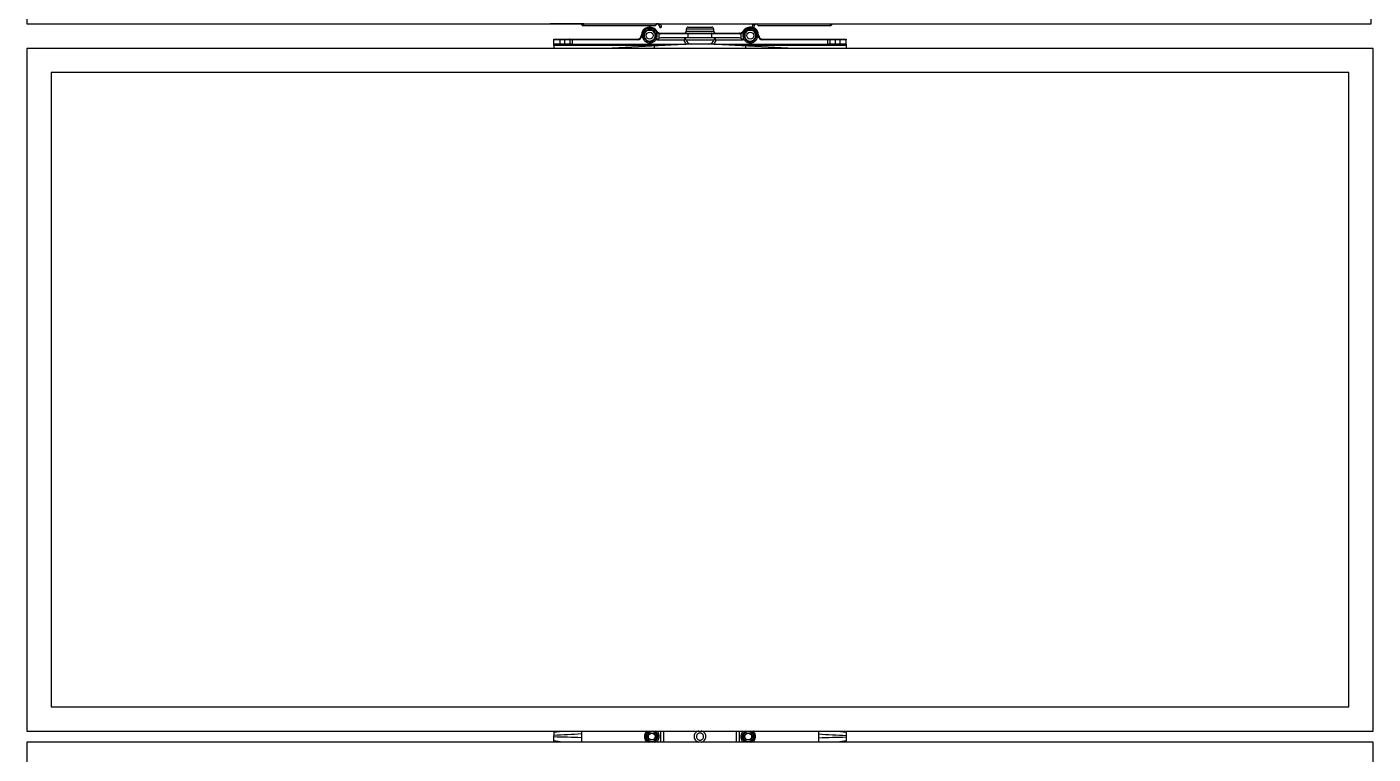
# Model space of a CAD drawing. Header units: inches. Extents: x -1851 to 6314, y -1304 to 4687.
# Drawn here: x 1266 to 1355.5, y 1833 to 1881.3 of the extents above; entities that cross this region are included whole.
import ezdxf

# ---------------------------------------------------------------- set-up
doc = ezdxf.new("R2010")
doc.units = ezdxf.units.IN
doc.header["$MEASUREMENT"] = 0
doc.layers.add('E-ARRY-TABL', color=9, linetype='Continuous')

# ---------------------------------------------------------------- blocks, each defined once
blk = doc.blocks.new('A$C7614aaa4')
at = {"layer": 'E-ARRY-TABL'}
for p, q in [((41.805, 16.167), (36.969, 16.167)), ((42.107, 16.277), (42.107, 16.304)), ((42.182, 16.304), (42.107, 16.304)), ((42.107, 16.277), (42.182, 16.277)), ((42.153, 16.046), (42.153, 16.126)), ((42.182, 16.344), (42.182, 16.304)), ((42.182, 16.046), (42.182, 16.344)), ((42.182, 16.277), (42.182, 16.304)), ((48.27, 16.344), (48.27, 16.046)), ((48.27, 16.304), (48.27, 16.344)), ((48.27, 16.304), (48.27, 16.281)), ((48.344, 16.304), (48.27, 16.304)), ((48.27, 16.281), (48.344, 16.281)), ((48.298, 16.13), (48.298, 16.046)), ((48.344, 16.304), (48.344, 16.281)), ((53.483, 16.171), (48.646, 16.171)), ((0, 16.046), (0, 0.253)), ((89.416, 16.046), (0, 16.046)), ((88.958, 15.589), (0.458, 15.589)), ((0.458, 15.589), (0.458, 0.711)), ((34.8, 16.048), (34.774, 16.046)), ((36.995, 16.048), (34.8, 16.048)), ((36.995, 16.048), (37.045, 16.048)), ((36.995, 16.048), (36.995, 16.046)), ((37.045, 16.048), (41.882, 16.048)), ((37.045, 16.048), (37.045, 16.046)), ((41.882, 16.048), (41.949, 16.048)), ((48.503, 16.052), (48.57, 16.052)), ((53.406, 16.052), (48.57, 16.052)), ((53.406, 16.052), (53.457, 16.052)), ((53.406, 16.046), (53.406, 16.052)), ((53.457, 16.052), (55.651, 16.052)), ((53.457, 16.046), (53.457, 16.052)), ((88.958, 0.711), (88.958, 15.589)), ((89.416, 0.253), (89.416, 16.046)), ((0, 0.253), (89.416, 0.253)), ((0.458, 0.711), (88.958, 0.711)), ((34.774, 0.253), (34.8, 0.252)), ((36.995, 0.252), (34.8, 0.252)), ((36.969, 0.133), (41.805, 0.133)), ((36.995, 0.253), (36.995, 0.252)), ((37.045, 0.252), (36.995, 0.252)), ((37.045, 0.253), (37.045, 0.252)), ((37.045, 0.252), (41.882, 0.252)), ((41.949, 0.252), (41.882, 0.252)), ((42.182, 0.023), (42.107, 0.023)), ((42.107, 0), (42.107, 0.023)), ((42.107, 0), (42.182, 0)), ((42.153, 0.174), (42.153, 0.253)), ((42.182, 0), (42.182, 0.023)), ((48.344, 0.027), (48.27, 0.027)), ((48.27, 0.027), (48.27, 0)), ((48.27, 0), (48.344, 0)), ((48.298, 0.253), (48.298, 0.178)), ((48.344, 0.027), (48.344, 0)), ((48.646, 0.137), (53.483, 0.137))]:
    blk.add_line(p, q, dxfattribs=at)
for points in [[(37.045, 16.048), (37.04, 16.093), (37.023, 16.132), (36.998, 16.158), (36.969, 16.167), (36.94, 16.158), (36.915, 16.132), (36.898, 16.093), (36.892, 16.048), (36.892, 16.046)], [(41.805, 16.167), (41.834, 16.158), (41.859, 16.132), (41.876, 16.093), (41.882, 16.048)], [(48.57, 16.052), (48.576, 16.098), (48.592, 16.136), (48.617, 16.162), (48.646, 16.171)], [(53.559, 16.052), (53.553, 16.098), (53.537, 16.136), (53.512, 16.162), (53.483, 16.171), (53.453, 16.162), (53.428, 16.136), (53.412, 16.098), (53.406, 16.052), (53.406, 16.052)], [(36.998, 16.048), (36.996, 16.067), (36.988, 16.083), (36.977, 16.092), (36.964, 16.093), (36.952, 16.085), (36.944, 16.071), (36.94, 16.052), (36.94, 16.048)], [(53.512, 16.052), (53.512, 16.056), (53.508, 16.075), (53.499, 16.09), (53.488, 16.097), (53.475, 16.096), (53.464, 16.087), (53.456, 16.072), (53.453, 16.052), (53.453, 16.052)], [(55.703, 16.046), (55.696, 16.048), (55.651, 16.052)], [(36.892, 0.253), (36.892, 0.252), (36.898, 0.206), (36.915, 0.168), (36.94, 0.142), (36.969, 0.133), (36.998, 0.142), (37.023, 0.168), (37.04, 0.206), (37.045, 0.252), (37.045, 0.252)], [(36.94, 0.252), (36.94, 0.248), (36.944, 0.229), (36.952, 0.214), (36.964, 0.207), (36.977, 0.208), (36.988, 0.217), (36.996, 0.232), (36.998, 0.252), (36.998, 0.252)], [(41.882, 0.252), (41.876, 0.206), (41.859, 0.168), (41.834, 0.142), (41.805, 0.133)], [(48.646, 0.137), (48.617, 0.146), (48.592, 0.172), (48.576, 0.211), (48.57, 0.253)], [(53.406, 0.253), (53.412, 0.211), (53.428, 0.172), (53.453, 0.146), (53.483, 0.137), (53.512, 0.146), (53.537, 0.172), (53.553, 0.211), (53.559, 0.253)], [(53.453, 0.253), (53.456, 0.237), (53.464, 0.221), (53.475, 0.212), (53.488, 0.211), (53.499, 0.219), (53.508, 0.233), (53.512, 0.252), (53.512, 0.253)]]:
    blk.add_lwpolyline(points, dxfattribs=at)
for centre, start_param, end_param in [((41.835, 16.277), 4.885735, 6.192239), ((41.949, 16.277), 4.712389, 5.56156), ((48.503, 16.281), 3.863218, 4.712389), ((48.617, 16.281), 3.232539, 4.539043), ((41.835, 0.023), 0.090947, 1.39745), ((41.949, 0.023), 0.721625, 1.570796), ((48.503, 0.027), 1.728463, 2.419967), ((48.617, 0.027), 1.728463, 3.050646)]:
    blk.add_ellipse(centre, major_axis=(0.273, 0), ratio=0.8391, start_param=start_param, end_param=end_param, dxfattribs=at)
for points, knots in [([(42.106, 16.256), (42.107, 16.26), (42.107, 16.267), (42.107, 16.274), (42.107, 16.277)], [0, 0, 0, 0, 0.55863, 1, 1, 1, 1]), ([(42.107, 16.304), (42.107, 16.308), (42.107, 16.321), (42.108, 16.334), (42.108, 16.344)], [0, 0, 0, 0, 0.289948, 1, 1, 1, 1]), ([(42.182, 16.277), (42.182, 16.251), (42.182, 16.209), (42.175, 16.16), (42.164, 16.136), (42.155, 16.127), (42.153, 16.126)], [0, 0, 0, 0, 0.450932, 0.741636, 0.946776, 1, 1, 1, 1]), ([(48.298, 16.13), (48.292, 16.137), (48.278, 16.156), (48.271, 16.202), (48.27, 16.247), (48.27, 16.276), (48.27, 16.281)], [0, 0, 0, 0, 0.201331, 0.486191, 0.909516, 1, 1, 1, 1]), ([(48.343, 16.344), (48.343, 16.34), (48.344, 16.327), (48.344, 16.313), (48.344, 16.304)], [0, 0, 0, 0, 0.289982, 1, 1, 1, 1]), ([(48.344, 16.281), (48.344, 16.277), (48.344, 16.27), (48.345, 16.263), (48.345, 16.26)], [0, 0, 0, 0, 0.558217, 1, 1, 1, 1]), ([(42.107, 0.023), (42.107, 0.027), (42.107, 0.034), (42.107, 0.041), (42.106, 0.044)], [0, 0, 0, 0, 0.558217, 1, 1, 1, 1]), ([(42.153, 0.174), (42.159, 0.166), (42.174, 0.148), (42.181, 0.102), (42.181, 0.057), (42.182, 0.028), (42.182, 0.023)], [0, 0, 0, 0, 0.201331, 0.486191, 0.909516, 1, 1, 1, 1]), ([(48.27, 0.027), (48.27, 0.053), (48.27, 0.095), (48.276, 0.144), (48.288, 0.168), (48.296, 0.177), (48.298, 0.178)], [0, 0, 0, 0, 0.450932, 0.741636, 0.946776, 1, 1, 1, 1]), ([(48.345, 0.048), (48.345, 0.044), (48.344, 0.037), (48.344, 0.03), (48.344, 0.027)], [0, 0, 0, 0, 0.55863, 1, 1, 1, 1])]:
    blk.add_open_spline(points, degree=3, knots=knots, dxfattribs=at)

msp = doc.modelspace()

# ---------------------------------------------------------------- linework, layer by layer
at = {"layer": 'E-ARRY-TABL'}
for p, q in [((1309.94616, 1881.32997), (1311.50258, 1881.32997)), ((1300.99675, 1880.4831), (1300.99675, 1880.52887)), ((1300.99675, 1880.52887), (1301.45458, 1880.52887)), ((1301.42598, 1880.4831), (1300.99675, 1880.4831)), ((1300.99675, 1880.20843), (1300.99675, 1880.4831)), ((1301.42598, 1880.20843), (1301.42598, 1880.4831)), ((1301.71195, 1880.4831), (1301.42598, 1880.4831)), ((1301.45458, 1880.52887), (1301.68335, 1880.52887)), ((1301.68335, 1880.52887), (1302.04989, 1880.52887)), ((1301.71195, 1880.4831), (1301.71195, 1880.20843)), ((1302.07848, 1880.4831), (1301.71195, 1880.4831)), ((1302.04989, 1880.52887), (1302.22147, 1880.52887)), ((1302.07848, 1880.20843), (1302.07848, 1880.4831)), ((1302.22147, 1880.4831), (1302.07848, 1880.4831)), ((1302.22147, 1880.4831), (1302.22147, 1880.52887)), ((1302.22147, 1880.52887), (1306.54792, 1880.52887)), ((1302.22147, 1880.4831), (1302.22147, 1880.20843)), ((1306.54792, 1880.4831), (1302.22147, 1880.4831)), ((1306.54792, 1880.4831), (1306.54792, 1880.52887)), ((1306.86809, 1880.79037), (1306.82235, 1880.79225)), ((1307.04151, 1880.58163), (1307.04239, 1880.62368)), ((1307.06455, 1880.56768), (1307.04151, 1880.58163)), ((1307.04907, 1880.94392), (1307.04963, 1880.97085)), ((1307.04963, 1880.97085), (1307.08649, 1880.99111)), ((1307.37452, 1880.37998), (1307.33854, 1880.40177)), ((1307.34754, 1881.13465), (1307.39077, 1881.15842)), ((1307.41775, 1880.40375), (1307.37452, 1880.37998)), ((1307.39077, 1881.15842), (1307.42675, 1881.13663)), ((1307.71566, 1880.56756), (1307.6802, 1880.54806)), ((1307.70074, 1880.97073), (1307.72378, 1880.95678)), ((1307.71622, 1880.59449), (1307.71566, 1880.56756)), ((1307.72378, 1880.95678), (1307.7229, 1880.91472)), ((1307.82236, 1881.03728), (1307.86145, 1881.06111)), ((1307.84743, 1881.00181), (1307.88294, 1881.03071)), ((1307.84743, 1880.92376), (1307.84743, 1881.00181)), ((1307.84743, 1880.47165), (1307.84743, 1880.61464)), ((1309.68376, 1880.47165), (1307.84743, 1880.47165)), ((1307.97937, 1880.8966), (1307.97937, 1880.57036)), ((1309.93277, 1880.88364), (1308.06958, 1880.88364)), ((1308.09596, 1880.92942), (1309.95916, 1880.92942)), ((1309.93277, 1880.60898), (1308.11473, 1880.60898)), ((1309.68376, 1880.60843), (1309.68376, 1880.47165)), ((1309.80792, 1880.48748), (1309.68376, 1880.47165)), ((1309.80775, 1880.48882), (1311.64098, 1880.48882)), ((1309.80883, 1881.19264), (1309.80883, 1881.06675)), ((1311.63991, 1881.19264), (1309.80883, 1881.19264)), ((1309.80883, 1881.06675), (1311.63991, 1881.06675)), ((1311.51596, 1880.88364), (1309.93277, 1880.88364)), ((1309.93277, 1880.60898), (1309.93277, 1880.88364)), ((1311.51596, 1880.60898), (1309.93277, 1880.60898)), ((1309.95916, 1880.92942), (1311.48958, 1880.92942)), ((1311.48958, 1880.92942), (1313.35277, 1880.92942)), ((1311.51596, 1880.60898), (1311.51596, 1880.88364)), ((1313.37916, 1880.88364), (1311.51596, 1880.88364)), ((1313.33401, 1880.60898), (1311.51596, 1880.60898)), ((1311.63991, 1881.06675), (1311.63991, 1881.19264)), ((1311.76498, 1880.47165), (1311.64081, 1880.48748)), ((1311.76498, 1880.47165), (1311.76498, 1880.60843)), ((1313.6013, 1880.47165), (1311.76498, 1880.47165)), ((1313.46937, 1880.57036), (1313.46937, 1880.8966)), ((1313.6013, 1881.00181), (1313.5658, 1881.03071)), ((1313.62637, 1881.03728), (1313.58729, 1881.06111)), ((1313.6013, 1881.00181), (1313.6013, 1880.92376)), ((1313.6013, 1880.61464), (1313.6013, 1880.47165)), ((1314.58064, 1880.79037), (1314.62638, 1880.79225)), ((1314.90081, 1880.4831), (1314.90081, 1880.52887)), ((1314.90081, 1880.52887), (1319.22727, 1880.52887)), ((1319.22727, 1880.4831), (1314.90081, 1880.4831)), ((1319.22727, 1880.4831), (1319.22727, 1880.52887)), ((1319.22727, 1880.52887), (1319.39885, 1880.52887)), ((1319.22727, 1880.20843), (1319.22727, 1880.4831)), ((1319.37025, 1880.4831), (1319.22727, 1880.4831)), ((1319.37025, 1880.4831), (1319.37025, 1880.20843)), ((1319.73678, 1880.4831), (1319.37025, 1880.4831)), ((1319.39885, 1880.52887), (1319.76538, 1880.52887)), ((1319.73678, 1880.20843), (1319.73678, 1880.4831)), ((1320.02275, 1880.4831), (1319.73678, 1880.4831)), ((1319.76538, 1880.52887), (1319.99415, 1880.52887)), ((1319.99415, 1880.52887), (1320.45198, 1880.52887)), ((1320.02275, 1880.4831), (1320.02275, 1880.20843)), ((1320.45198, 1880.4831), (1320.02275, 1880.4831)), ((1320.45198, 1880.52887), (1320.45198, 1880.4831)), ((1320.45198, 1880.20843), (1320.45198, 1880.4831)), ((1355.49428, 1879.91088), (1265.95445, 1879.91088)), ((1265.95445, 1879.91088), (1265.95445, 1834.50009)), ((1301.42598, 1880.20843), (1300.99675, 1880.20843)), ((1300.99675, 1880.11688), (1300.99675, 1880.20843)), ((1308.37872, 1880.11688), (1300.99675, 1880.11688)), ((1300.99675, 1880.11688), (1300.99675, 1879.91088)), ((1301.71195, 1880.20843), (1301.42598, 1880.20843)), ((1302.07848, 1880.20843), (1301.71195, 1880.20843)), ((1302.22147, 1880.20843), (1302.07848, 1880.20843)), ((1302.22147, 1880.20843), (1309.81273, 1880.20843)), ((1308.37872, 1880.11688), (1304.44807, 1879.91088)), ((1307.6802, 1880.08027), (1307.6802, 1879.91088)), ((1310.11969, 1880.20812), (1308.37872, 1880.11688)), ((1311.32306, 1880.20843), (1310.12568, 1880.20843)), ((1313.07001, 1880.11688), (1311.32904, 1880.20812)), ((1311.636, 1880.20843), (1319.22727, 1880.20843)), ((1320.45198, 1880.11688), (1313.07001, 1880.11688)), ((1317.00066, 1879.91088), (1313.07001, 1880.11688)), ((1313.76854, 1879.91088), (1313.76854, 1880.08027)), ((1319.37025, 1880.20843), (1319.22727, 1880.20843)), ((1319.73678, 1880.20843), (1319.37025, 1880.20843)), ((1320.02275, 1880.20843), (1319.73678, 1880.20843)), ((1320.45198, 1880.20843), (1320.02275, 1880.20843)), ((1320.45198, 1880.20843), (1320.45198, 1880.11688)), ((1320.45198, 1880.11688), (1320.45198, 1879.91088)), ((1355.49428, 1834.50009), (1355.49428, 1879.91088)), ((1267.55665, 1878.30869), (1267.55665, 1836.10229)), ((1353.89208, 1878.30869), (1267.55665, 1878.30869)), ((1353.89208, 1836.10229), (1353.89208, 1878.30869)), ((1267.55665, 1836.10229), (1353.89208, 1836.10229)), ((1265.95445, 1834.50009), (1355.49428, 1834.50009)), ((1300.99675, 1834.42046), (1301.5828, 1834.50009)), ((1301.58353, 1833.76766), (1300.99675, 1833.84729)), ((1307.18594, 1834.49212), (1307.1947, 1834.50009)), ((1307.56063, 1834.50009), (1307.6892, 1834.42548)), ((1307.69851, 1834.50009), (1307.72447, 1834.48625)), ((1307.85401, 1833.77563), (1307.84525, 1833.76766)), ((1313.5971, 1834.49432), (1313.60348, 1834.50009)), ((1313.75023, 1833.76766), (1313.72194, 1833.78286)), ((1313.88827, 1833.76641), (1313.75761, 1833.8434)), ((1320.45198, 1833.84729), (1319.8652, 1833.76766)), ((1319.86594, 1834.50009), (1320.45198, 1834.42046)), ((1265.95445, 1833.76766), (1265.95445, 1788.35687)), ((1355.49428, 1833.76766), (1265.95445, 1833.76766)), ((1314.26042, 1833.77343), (1314.25403, 1833.76766)), ((1355.49428, 1788.35687), (1355.49428, 1833.76766))]:
    msp.add_line(p, q, dxfattribs=at)
for points in [[(1301.42598, 1880.4831), (1301.42653, 1880.49203), (1301.42816, 1880.50061), (1301.4308, 1880.50853), (1301.43436, 1880.51546), (1301.43869, 1880.52116), (1301.44364, 1880.52539), (1301.449, 1880.52799), (1301.45458, 1880.52887)], [(1301.71195, 1880.4831), (1301.7114, 1880.49203), (1301.70977, 1880.50061), (1301.70713, 1880.50853), (1301.70357, 1880.51546), (1301.69924, 1880.52116), (1301.6943, 1880.52539), (1301.68893, 1880.52799), (1301.68335, 1880.52887)], [(1302.07848, 1880.4831), (1302.07793, 1880.49203), (1302.07631, 1880.50061), (1302.07366, 1880.50853), (1302.07011, 1880.51546), (1302.06577, 1880.52116), (1302.06083, 1880.52539), (1302.05547, 1880.52799), (1302.04989, 1880.52887)], [(1307.97937, 1880.8966), (1307.98186, 1880.90618), (1307.98547, 1880.9153), (1307.99003, 1880.92355), (1307.99532, 1880.93054), (1308.00111, 1880.93594), (1308.00711, 1880.9395), (1308.01304, 1880.94106), (1308.01864, 1880.94053)], [(1308.06958, 1880.88364), (1308.07008, 1880.89257), (1308.07158, 1880.90116), (1308.07402, 1880.90908), (1308.0773, 1880.91601), (1308.0813, 1880.92171), (1308.08587, 1880.92594), (1308.09082, 1880.92854), (1308.09596, 1880.92942)], [(1309.93277, 1880.88364), (1309.93328, 1880.89257), (1309.93478, 1880.90116), (1309.93722, 1880.90908), (1309.9405, 1880.91601), (1309.9445, 1880.92171), (1309.94906, 1880.92594), (1309.95401, 1880.92854), (1309.95916, 1880.92942)], [(1311.51596, 1880.88364), (1311.51546, 1880.89257), (1311.51395, 1880.90116), (1311.51152, 1880.90908), (1311.50823, 1880.91601), (1311.50424, 1880.92171), (1311.49967, 1880.92594), (1311.49472, 1880.92854), (1311.48958, 1880.92942)], [(1313.37916, 1880.88364), (1313.37865, 1880.89257), (1313.37715, 1880.90116), (1313.37471, 1880.90908), (1313.37143, 1880.91601), (1313.36743, 1880.92171), (1313.36287, 1880.92594), (1313.35792, 1880.92854), (1313.35277, 1880.92942)], [(1313.46937, 1880.8966), (1313.46687, 1880.90618), (1313.46326, 1880.9153), (1313.4587, 1880.92355), (1313.45341, 1880.93054), (1313.44763, 1880.93594), (1313.44163, 1880.9395), (1313.43569, 1880.94106), (1313.43009, 1880.94053)], [(1319.37025, 1880.4831), (1319.3708, 1880.49203), (1319.37243, 1880.50061), (1319.37507, 1880.50853), (1319.37863, 1880.51546), (1319.38296, 1880.52116), (1319.3879, 1880.52539), (1319.39327, 1880.52799), (1319.39885, 1880.52887)], [(1319.73678, 1880.4831), (1319.73733, 1880.49203), (1319.73896, 1880.50061), (1319.7416, 1880.50853), (1319.74516, 1880.51546), (1319.74949, 1880.52116), (1319.75444, 1880.52539), (1319.7598, 1880.52799), (1319.76538, 1880.52887)], [(1320.02275, 1880.4831), (1320.0222, 1880.49203), (1320.02057, 1880.50061), (1320.01793, 1880.50853), (1320.01438, 1880.51546), (1320.01004, 1880.52116), (1320.0051, 1880.52539), (1319.99973, 1880.52799), (1319.99415, 1880.52887)]]:
    msp.add_lwpolyline(points, dxfattribs=at)
for centre, radius in [((1307.38265, 1880.7692), 0.22889), ((1314.06609, 1880.7692), 0.22889), ((1307.51998, 1834.13388), 0.24051), ((1307.51998, 1834.13388), 0.22889), ((1313.92876, 1834.13388), 0.24051), ((1313.92876, 1834.13388), 0.22889)]:
    msp.add_circle(centre, radius, dxfattribs=at)
for centre, radius, start, end in [((1307.38265, 1880.7692), 0.56077, 31.3690138, 177.6447156), ((1307.38265, 1880.7692), 0.51499, 31.3690138, 177.6447156), ((1307.38265, 1880.7692), 0.48981, 98.1795675, 109.4295675), ((1307.38265, 1880.7692), 0.48981, 86.9295675, 98.1795675), ((1307.38265, 1880.7692), 0.48981, 75.6795675, 86.9295675), ((1307.38265, 1880.7692), 0.48981, 64.4295675, 75.6795675), ((1309.94616, 1881.19264), 0.13733, 90, 180), ((1311.50258, 1881.19264), 0.13733, 0, 90), ((1314.06609, 1880.7692), 0.56077, 2.3552844, 148.6309862), ((1314.06609, 1880.7692), 0.51499, 2.3552844, 148.6309862), ((1314.06609, 1880.7692), 0.48981, 106.875, 118.125), ((1314.06609, 1880.7692), 0.48981, 95.625, 106.875), ((1314.06609, 1880.7692), 0.48981, 84.375, 95.625), ((1314.06609, 1880.7692), 0.48981, 73.125, 84.375), ((1314.06609, 1880.7692), 0.48981, 61.875, 73.125), ((1306.54792, 1880.80353), 0.27466, 270, 357.6447156), ((1306.54792, 1880.80353), 0.32044, 270, 357.6447156), ((1307.38265, 1880.7692), 0.48981, 176.9295675, 188.1795675), ((1307.38265, 1880.7692), 0.48981, 165.6795675, 176.9295675), ((1307.38265, 1880.7692), 0.48981, 188.1795675, 199.4295675), ((1307.38265, 1880.7692), 0.48981, 154.4295675, 165.6795675), ((1307.38265, 1880.7692), 0.48981, 199.4295675, 210.6795675), ((1307.38265, 1880.7692), 0.48981, 143.1795675, 154.4295675), ((1307.38265, 1880.7692), 0.48981, 210.6795675, 221.9295675), ((1307.38265, 1880.7692), 0.40742, 126.8738017, 175.3985356), ((1307.38265, 1880.7692), 0.40742, 186.8590646, 237.2284647), ((1307.38265, 1880.7692), 0.48981, 131.9295675, 143.1795675), ((1307.38265, 1880.7692), 0.36622, 151.4314304, 211.4314304), ((1307.38265, 1880.7692), 0.48981, 221.9295675, 233.1795675), ((1307.38265, 1880.7692), 0.48981, 120.6795675, 131.9295675), ((1307.38265, 1880.7692), 0.36622, 91.4314304, 151.4314304), ((1307.38265, 1880.7692), 0.36622, 211.4314304, 271.4314304), ((1307.38265, 1880.7692), 0.48981, 233.1795675, 244.4295675), ((1307.38265, 1880.7692), 0.48981, 109.4295675, 120.6795675), ((1307.38265, 1880.7692), 0.40742, 67.037025, 115.183735), ((1307.38265, 1880.7692), 0.40742, 247.9109617, 294.9737153), ((1307.38265, 1880.7692), 0.36622, 31.4314304, 91.4314304), ((1307.38265, 1880.7692), 0.36622, 271.4314304, 331.4314304), ((1307.38265, 1880.7692), 0.48981, 289.4295675, 300.6795675), ((1307.38265, 1880.7692), 0.48981, 53.1795675, 64.4295675), ((1307.38265, 1880.7692), 0.40742, 7.2707127, 56.5342183), ((1307.38265, 1880.7692), 0.40742, 305.7599509, 355.7674923), ((1307.38265, 1880.7692), 0.48981, 300.6795675, 311.9295675), ((1307.38265, 1880.7692), 0.48981, 41.9295675, 53.1795675), ((1307.38265, 1880.7692), 0.36622, 331.4314304, 31.4314304), ((1307.38265, 1880.7692), 0.48981, 311.9295675, 323.1795675), ((1307.38265, 1880.7692), 0.48981, 30.6795675, 41.9295675), ((1307.38265, 1880.7692), 0.48981, 323.1795675, 334.4295675), ((1307.38265, 1880.7692), 0.48981, 19.4295675, 30.6795675), ((1308.09596, 1881.20408), 0.32044, 211.3690138, 219.1415928), ((1307.38265, 1880.7692), 0.48981, 334.4295675, 345.6795675), ((1307.38265, 1880.7692), 0.48981, 8.1795675, 19.4295675), ((1307.38265, 1880.7692), 0.48981, 345.6795675, 356.9295675), ((1308.09596, 1881.20408), 0.27466, 211.3690138, 219.1415928), ((1307.38265, 1880.7692), 0.48981, 356.9295675, 8.1795675), ((1308.06958, 1881.20408), 0.32044, 253.6491279, 270), ((1308.09596, 1881.20408), 0.27466, 253.6491279, 270), ((1309.6715, 1881.06675), 0.13733, 270, 0), ((1309.6715, 1880.47165), 0.13733, 7.1807558, 90), ((1310.12568, 1880.52887), 0.32044, 187.1807558, 270), ((1311.32306, 1880.52887), 0.32044, 270, 352.8192442), ((1311.77724, 1881.06675), 0.13733, 180, 270), ((1311.77724, 1880.47165), 0.13733, 90, 172.8192442), ((1313.35277, 1881.20408), 0.27466, 270, 286.3508721), ((1313.37916, 1881.20408), 0.32044, 270, 286.3508721), ((1313.35277, 1881.20408), 0.27466, 320.8584072, 328.6309862), ((1314.06609, 1880.7692), 0.48981, 174.375, 185.625), ((1314.06609, 1880.7692), 0.48981, 163.125, 174.375), ((1314.06609, 1880.7692), 0.48981, 185.625, 196.875), ((1314.06609, 1880.7692), 0.48981, 151.875, 163.125), ((1314.06609, 1880.7692), 0.48981, 196.875, 208.125), ((1313.35277, 1881.20408), 0.32044, 320.8584072, 328.6309862), ((1314.06609, 1880.7692), 0.48981, 140.625, 151.875), ((1314.06609, 1880.7692), 0.48981, 208.125, 219.375), ((1314.06609, 1880.7692), 0.40742, 126.7516669, 177.1400168), ((1314.06609, 1880.7692), 0.40742, 187.7350284, 234.7859231), ((1314.06609, 1880.7692), 0.48981, 129.375, 140.625), ((1314.06609, 1880.7692), 0.48981, 219.375, 230.625), ((1314.06609, 1880.7692), 0.36622, 151.2557501, 211.2557501), ((1314.06609, 1880.7692), 0.36622, 91.2557501, 151.2557501), ((1314.06609, 1880.7692), 0.36622, 211.2557501, 271.2557501), ((1314.06609, 1880.7692), 0.48981, 118.125, 129.375), ((1314.06609, 1880.7692), 0.48981, 230.625, 241.875), ((1314.06609, 1880.7692), 0.48981, 241.875, 253.125), ((1314.06609, 1880.7692), 0.40742, 90, 115.2743897), ((1314.06609, 1880.7692), 0.40742, 245.3568824, 295.655907), ((1314.06609, 1880.7692), 0.36622, 31.2557501, 91.2557501), ((1314.06609, 1880.7692), 0.40742, 65.7900849, 90), ((1314.06609, 1880.7692), 0.36622, 271.2557501, 331.2557501), ((1314.06609, 1880.7692), 0.48981, 286.875, 298.125), ((1314.06609, 1880.7692), 0.48981, 50.625, 61.875), ((1314.06609, 1880.7692), 0.48981, 298.125, 309.375), ((1314.06609, 1880.7692), 0.40742, 7.6164292, 54.814168), ((1314.06609, 1880.7692), 0.40742, 307.1519395, 356.1897251), ((1314.06609, 1880.7692), 0.48981, 39.375, 50.625), ((1314.06609, 1880.7692), 0.48981, 309.375, 320.625), ((1314.06609, 1880.7692), 0.36622, 331.2557501, 31.2557501), ((1314.06609, 1880.7692), 0.48981, 28.125, 39.375), ((1314.06609, 1880.7692), 0.48981, 320.625, 331.875), ((1314.06609, 1880.7692), 0.48981, 16.875, 28.125), ((1314.06609, 1880.7692), 0.48981, 331.875, 343.125), ((1314.06609, 1880.7692), 0.48981, 5.625, 16.875), ((1314.06609, 1880.7692), 0.48981, 343.125, 354.375), ((1314.06609, 1880.7692), 0.48981, 354.375, 5.625), ((1314.90081, 1880.80353), 0.32044, 182.3552844, 270), ((1314.90081, 1880.80353), 0.27466, 182.3552844, 270), ((1307.38265, 1880.7692), 0.48981, 244.4295675, 255.6795675), ((1307.38265, 1880.7692), 0.48981, 255.6795675, 266.9295675), ((1307.38265, 1880.7692), 0.48981, 266.9295675, 278.1795675), ((1307.38265, 1880.7692), 0.48981, 278.1795675, 289.4295675), ((1314.06609, 1880.7692), 0.48981, 253.125, 264.375), ((1314.06609, 1880.7692), 0.48981, 264.375, 275.625), ((1314.06609, 1880.7692), 0.48981, 275.625, 286.875), ((1307.51998, 1834.13388), 0.48981, 177.9975613, 189.2475613), ((1307.51998, 1834.13388), 0.48981, 166.7475613, 177.9975613), ((1307.51998, 1834.13388), 0.48981, 189.2475613, 200.4975613), ((1307.51998, 1834.13388), 0.48981, 155.4975613, 166.7475613), ((1307.51998, 1834.13388), 0.48981, 200.4975613, 211.7475613), ((1307.51998, 1834.13388), 0.48981, 144.2475613, 155.4975613), ((1307.51998, 1834.13388), 0.48981, 211.7475613, 222.9975613), ((1307.51998, 1834.13388), 0.40742, 115.9892336, 244.0107664), ((1307.51998, 1834.13388), 0.48981, 132.9975613, 144.2475613), ((1307.51998, 1834.13388), 0.48981, 222.9975613, 228.3883908), ((1307.51998, 1834.13388), 0.33715, 119.8725613, 179.8725613), ((1307.51998, 1834.13388), 0.33715, 179.8725613, 239.8725613), ((1307.51998, 1834.13388), 0.33715, 239.8725613, 299.8725613), ((1307.51998, 1834.13388), 0.33715, 59.8725613, 119.8725613), ((1307.51998, 1834.13388), 0.33715, 299.8725613, 359.8725613), ((1307.51998, 1834.13388), 0.33715, 359.8725613, 59.8725613), ((1307.51998, 1834.13388), 0.40742, 295.9892336, 59.8725613), ((1307.51998, 1834.13388), 0.48981, 42.9975613, 48.3883908), ((1307.51998, 1834.13388), 0.48981, 312.9975613, 324.2475613), ((1307.51998, 1834.13388), 0.48981, 31.7475613, 42.9975613), ((1307.51998, 1834.13388), 0.48981, 324.2475613, 335.4975613), ((1307.51998, 1834.13388), 0.48981, 20.4975613, 31.7475613), ((1307.51998, 1834.13388), 0.48981, 335.4975613, 346.7475613), ((1307.51998, 1834.13388), 0.48981, 9.2475613, 20.4975613), ((1307.51998, 1834.13388), 0.48981, 346.7475613, 357.9975613), ((1307.51998, 1834.13388), 0.48981, 357.9975613, 9.2475613), ((1313.92876, 1834.13388), 0.48981, 177.6184959, 188.8684959), ((1313.92876, 1834.13388), 0.48981, 166.3684959, 177.6184959), ((1313.92876, 1834.13388), 0.48981, 188.8684959, 200.1184959), ((1313.92876, 1834.13388), 0.48981, 155.1184959, 166.3684959), ((1313.92876, 1834.13388), 0.48981, 200.1184959, 211.3684959), ((1313.92876, 1834.13388), 0.48981, 143.8684959, 155.1184959), ((1313.92876, 1834.13388), 0.48981, 211.3684959, 222.6184959), ((1313.92876, 1834.13388), 0.40742, 115.9892336, 239.4934959), ((1313.92876, 1834.13388), 0.48981, 132.6184959, 143.8684959), ((1313.92876, 1834.13388), 0.48981, 222.6184959, 228.3883908), ((1313.92876, 1834.13388), 0.33715, 179.4934959, 239.4934959), ((1313.92876, 1834.13388), 0.33715, 119.4934959, 179.4934959), ((1313.92876, 1834.13388), 0.33715, 239.4934959, 299.4934959), ((1313.92876, 1834.13388), 0.33715, 59.4934959, 119.4934959), ((1313.92876, 1834.13388), 0.33715, 299.4934959, 359.4934959), ((1313.92876, 1834.13388), 0.33715, 359.4934959, 59.4934959), ((1313.92876, 1834.13388), 0.40742, 295.9892336, 64.0107664), ((1313.92876, 1834.13388), 0.48981, 42.6184959, 48.3883908), ((1313.92876, 1834.13388), 0.48981, 312.6184959, 323.8684959), ((1313.92876, 1834.13388), 0.48981, 31.3684959, 42.6184959), ((1313.92876, 1834.13388), 0.48981, 323.8684959, 335.1184959), ((1313.92876, 1834.13388), 0.48981, 20.1184959, 31.3684959), ((1313.92876, 1834.13388), 0.48981, 335.1184959, 346.3684959), ((1313.92876, 1834.13388), 0.48981, 8.8684959, 20.1184959), ((1313.92876, 1834.13388), 0.48981, 346.3684959, 357.6184959), ((1313.92876, 1834.13388), 0.48981, 357.6184959, 8.8684959)]:
    msp.add_arc(centre, radius, start, end, dxfattribs=at)
for centre, start_param, end_param in [((1308.11473, 1880.47165), 1.57079633, 2.33958128), ((1313.33401, 1880.47165), 0.80201137, 1.57079633)]:
    msp.add_ellipse(centre, major_axis=(0.19469, 0), ratio=0.70538976, start_param=start_param, end_param=end_param, dxfattribs=at)
for points, knots in [([(1306.95991, 1880.75864), (1306.97633, 1880.7888), (1307.00947, 1880.84966), (1307.04373, 1880.91258), (1307.06102, 1880.94433)], [0, 0, 0, 0, 0.49545796, 1, 1, 1, 1]), ([(1307.07017, 1880.57823), (1307.06755, 1880.5825), (1307.04776, 1880.61489), (1307.01044, 1880.67595), (1306.97686, 1880.73091), (1306.95991, 1880.75864)], [0, 0, 0, 0, 0.07008577, 0.53078223, 1, 1, 1, 1]), ([(1307.06102, 1880.94433), (1307.06341, 1880.94873), (1307.08156, 1880.98206), (1307.11578, 1881.04491), (1307.14659, 1881.10148), (1307.16213, 1881.13002)], [0, 0, 0, 0, 0.07008577, 0.53078223, 1, 1, 1, 1]), ([(1307.18042, 1880.39782), (1307.16252, 1880.42712), (1307.12638, 1880.48625), (1307.08902, 1880.54738), (1307.07017, 1880.57823)], [0, 0, 0, 0, 0.49545796, 1, 1, 1, 1]), ([(1307.16213, 1881.13002), (1307.17987, 1881.13047), (1307.24877, 1881.13219), (1307.32035, 1881.13398), (1307.3735, 1881.1353)], [0, 0, 0, 0, 0.25755135, 1, 1, 1, 1]), ([(1307.18042, 1880.39782), (1307.19817, 1880.39826), (1307.26707, 1880.39998), (1307.33865, 1880.40177), (1307.39179, 1880.4031)], [0, 0, 0, 0, 0.25755135, 1, 1, 1, 1]), ([(1307.3735, 1881.1353), (1307.39272, 1881.13578), (1307.46426, 1881.13757), (1307.53392, 1881.13931), (1307.58487, 1881.14059)], [0, 0, 0, 0, 0.26863361, 1, 1, 1, 1]), ([(1307.39179, 1880.4031), (1307.41101, 1880.40358), (1307.48256, 1880.40537), (1307.55222, 1880.40711), (1307.60316, 1880.40838)], [0, 0, 0, 0, 0.26863361, 1, 1, 1, 1]), ([(1307.58487, 1881.14059), (1307.60277, 1881.11129), (1307.63891, 1881.05215), (1307.67627, 1880.99102), (1307.69512, 1880.96018)], [0, 0, 0, 0, 0.49545796, 1, 1, 1, 1]), ([(1307.70427, 1880.59407), (1307.70188, 1880.58967), (1307.68373, 1880.55634), (1307.64951, 1880.49349), (1307.6187, 1880.43693), (1307.60316, 1880.40838)], [0, 0, 0, 0, 0.07008577, 0.53078223, 1, 1, 1, 1]), ([(1307.69512, 1880.96018), (1307.69774, 1880.9559), (1307.71753, 1880.92352), (1307.75485, 1880.86246), (1307.78843, 1880.8075), (1307.80538, 1880.77977)], [0, 0, 0, 0, 0.07008577, 0.53078223, 1, 1, 1, 1]), ([(1307.80538, 1880.77977), (1307.78896, 1880.74961), (1307.75582, 1880.68874), (1307.72156, 1880.62582), (1307.70427, 1880.59407)], [0, 0, 0, 0, 0.49545796, 1, 1, 1, 1]), ([(1307.97937, 1880.8966), (1307.96554, 1880.90233), (1307.92955, 1880.91723), (1307.88167, 1880.95568), (1307.85641, 1880.98972), (1307.84743, 1881.00181)], [0, 0, 0, 0, 0.28704138, 0.74678474, 1, 1, 1, 1]), ([(1307.84743, 1880.47165), (1307.8476, 1880.47178), (1307.86713, 1880.48691), (1307.91273, 1880.52251), (1307.95518, 1880.55299), (1307.97937, 1880.57036)], [0, 0, 0, 0, 0.00377679, 0.43232372, 1, 1, 1, 1]), ([(1307.88294, 1881.03071), (1307.89226, 1881.02025), (1307.91595, 1880.99366), (1307.94966, 1880.97056), (1307.98644, 1880.95139), (1308.00459, 1880.94527), (1308.01864, 1880.94053)], [0, 0, 0, 0, 0.23846855, 0.60642084, 0.69554891, 1, 1, 1, 1]), ([(1309.81273, 1880.20843), (1309.78113, 1880.24585), (1309.71619, 1880.32272), (1309.69476, 1880.42114), (1309.68376, 1880.47165)], [0, 0, 0, 0, 0.48680284, 1, 1, 1, 1]), ([(1311.76498, 1880.47165), (1311.75398, 1880.42114), (1311.73254, 1880.32272), (1311.66761, 1880.24585), (1311.636, 1880.20843)], [0, 0, 0, 0, 0.51319716, 1, 1, 1, 1]), ([(1313.43009, 1880.94053), (1313.44849, 1880.94709), (1313.48478, 1880.96002), (1313.53354, 1880.99437), (1313.5571, 1881.02091), (1313.5658, 1881.03071)], [0, 0, 0, 0, 0.39345855, 0.77601165, 1, 1, 1, 1]), ([(1313.6013, 1881.00181), (1313.5929, 1880.99044), (1313.57076, 1880.96047), (1313.52464, 1880.92054), (1313.48754, 1880.90448), (1313.46937, 1880.8966)], [0, 0, 0, 0, 0.23768431, 0.62655478, 1, 1, 1, 1]), ([(1313.46937, 1880.57036), (1313.49356, 1880.55299), (1313.53601, 1880.52251), (1313.5816, 1880.48691), (1313.60113, 1880.47178), (1313.6013, 1880.47165)], [0, 0, 0, 0, 0.56767628, 0.99622321, 1, 1, 1, 1]), ([(1313.64332, 1880.75993), (1313.65983, 1880.79004), (1313.69316, 1880.85081), (1313.72762, 1880.91362), (1313.745, 1880.94532)], [0, 0, 0, 0, 0.49545796, 1, 1, 1, 1]), ([(1313.75302, 1880.57919), (1313.75042, 1880.58347), (1313.73073, 1880.61592), (1313.6936, 1880.67709), (1313.66018, 1880.73215), (1313.64332, 1880.75993)], [0, 0, 0, 0, 0.07008577, 0.53078223, 1, 1, 1, 1]), ([(1313.745, 1880.94532), (1313.74741, 1880.94971), (1313.76566, 1880.98299), (1313.80007, 1881.04573), (1313.83105, 1881.1022), (1313.84668, 1881.1307)], [0, 0, 0, 0, 0.07008577, 0.53078223, 1, 1, 1, 1]), ([(1313.86273, 1880.39844), (1313.84491, 1880.42779), (1313.80895, 1880.48704), (1313.77178, 1880.54829), (1313.75302, 1880.57919)], [0, 0, 0, 0, 0.49545796, 1, 1, 1, 1]), ([(1313.84668, 1881.1307), (1313.86442, 1881.13109), (1313.93333, 1881.1326), (1314.00491, 1881.13416), (1314.05806, 1881.13533)], [0, 0, 0, 0, 0.25755135, 1, 1, 1, 1]), ([(1313.86273, 1880.39844), (1313.88048, 1880.39883), (1313.94938, 1880.40034), (1314.02097, 1880.40191), (1314.07411, 1880.40307)], [0, 0, 0, 0, 0.25755135, 1, 1, 1, 1]), ([(1314.05806, 1881.13533), (1314.07728, 1881.13575), (1314.14883, 1881.13732), (1314.2185, 1881.13885), (1314.26945, 1881.13996)], [0, 0, 0, 0, 0.26863361, 1, 1, 1, 1]), ([(1314.07411, 1880.40307), (1314.09333, 1880.40349), (1314.16488, 1880.40506), (1314.23455, 1880.40659), (1314.2855, 1880.40771)], [0, 0, 0, 0, 0.26863361, 1, 1, 1, 1]), ([(1314.26945, 1881.13996), (1314.28726, 1881.11061), (1314.32322, 1881.05136), (1314.3604, 1880.99012), (1314.37915, 1880.95922)], [0, 0, 0, 0, 0.49545796, 1, 1, 1, 1]), ([(1314.38718, 1880.59309), (1314.38477, 1880.58869), (1314.36652, 1880.55542), (1314.3321, 1880.49268), (1314.30113, 1880.4362), (1314.2855, 1880.40771)], [0, 0, 0, 0, 0.07008577, 0.53078223, 1, 1, 1, 1]), ([(1314.37915, 1880.95922), (1314.38175, 1880.95493), (1314.40144, 1880.92249), (1314.43857, 1880.86132), (1314.47199, 1880.80625), (1314.48886, 1880.77847)], [0, 0, 0, 0, 0.07008577, 0.53078223, 1, 1, 1, 1]), ([(1314.48886, 1880.77847), (1314.47234, 1880.74836), (1314.43901, 1880.6876), (1314.40456, 1880.62478), (1314.38718, 1880.59309)], [0, 0, 0, 0, 0.49545796, 1, 1, 1, 1]), ([(1310.14751, 1880.20843), (1310.14728, 1880.20843), (1310.11071, 1880.20843), (1310.03772, 1880.20843), (1309.92749, 1880.20843), (1309.84851, 1880.20843), (1309.81273, 1880.20843)], [0, 0, 0, 0, 0.00220506, 0.35290793, 0.70681788, 1, 1, 1, 1]), ([(1310.13167, 1880.20843), (1310.13149, 1880.20843), (1310.12749, 1880.20843), (1310.1235, 1880.20827), (1310.11969, 1880.20812)], [0, 0, 0, 0, 0.0456703, 1, 1, 1, 1]), ([(1311.636, 1880.20843), (1311.60022, 1880.20843), (1311.52189, 1880.20843), (1311.41156, 1880.20843), (1311.33857, 1880.20843), (1311.30145, 1880.20843), (1311.30122, 1880.20843)], [0, 0, 0, 0, 0.29317768, 0.6417939, 0.99779498, 1, 1, 1, 1]), ([(1300.99675, 1834.50009), (1300.99675, 1834.49162), (1300.99675, 1834.44994), (1300.99675, 1834.43354), (1300.99675, 1834.42046)], [0, 0, 0, 0, 0.20325176, 1, 1, 1, 1]), ([(1300.99675, 1834.42046), (1300.99675, 1834.40554), (1300.99675, 1834.37737), (1300.99675, 1834.34538), (1300.99675, 1834.31915), (1300.99675, 1834.2757), (1300.99675, 1834.23679), (1300.99675, 1834.21446), (1300.99675, 1834.21211)], [0, 0, 0, 0, 0.33678176, 0.63541447, 0.76243525, 0.8746394, 0.98681762, 1, 1, 1, 1]), ([(1302.8347, 1834.30941), (1302.52862, 1834.28903), (1301.9165, 1834.24829), (1301.30332, 1834.22417), (1300.99675, 1834.21211)], [0, 0, 0, 0, 0.50005003, 1, 1, 1, 1]), ([(1300.99675, 1834.10407), (1300.99675, 1834.1073), (1300.99675, 1834.11185), (1300.99675, 1834.11907), (1300.99675, 1834.12354), (1300.99675, 1834.12717), (1300.99675, 1834.12861), (1300.99675, 1834.13151), (1300.99675, 1834.13628), (1300.99675, 1834.14292), (1300.99675, 1834.15149), (1300.99675, 1834.16506), (1300.99675, 1834.18558), (1300.99675, 1834.2024), (1300.99675, 1834.21211)], [0, 0, 0, 0, 0.08879268, 0.12526657, 0.19819658, 0.21143495, 0.2246733, 0.23791163, 0.29086497, 0.35553149, 0.42020743, 0.52626341, 0.72662599, 1, 1, 1, 1]), ([(1302.83448, 1834.05544), (1302.52832, 1834.06617), (1301.91603, 1834.08764), (1301.30316, 1834.0986), (1300.99675, 1834.10407)], [0, 0, 0, 0, 0.5000369, 1, 1, 1, 1]), ([(1300.99675, 1833.84729), (1300.99675, 1833.85234), (1300.99675, 1833.88184), (1300.99675, 1833.90834), (1300.99675, 1833.95403), (1300.99675, 1833.99595), (1300.99675, 1834.04718), (1300.99675, 1834.08494), (1300.99675, 1834.10407)], [0, 0, 0, 0, 0.10440808, 0.6100925, 0.71322901, 0.81638141, 0.90695804, 1, 1, 1, 1]), ([(1300.99675, 1833.84729), (1300.99675, 1833.83357), (1300.99675, 1833.81702), (1300.99675, 1833.77486), (1300.99675, 1833.76766)], [0, 0, 0, 0, 0.82924583, 1, 1, 1, 1]), ([(1302.83448, 1834.05544), (1302.83459, 1834.0269), (1302.83482, 1833.9655), (1302.83453, 1833.87965), (1302.83378, 1833.80919), (1302.83293, 1833.78008), (1302.83257, 1833.76766)], [0, 0, 0, 0, 0.23768233, 0.51129798, 0.79146028, 1, 1, 1, 1]), ([(1302.83258, 1834.50009), (1302.83293, 1834.48759), (1302.83373, 1834.4593), (1302.8345, 1834.39406), (1302.83463, 1834.3375), (1302.8347, 1834.30941)], [0, 0, 0, 0, 0.28487701, 0.64472297, 1, 1, 1, 1]), ([(1302.8347, 1834.30941), (1302.83462, 1834.2701), (1302.83453, 1834.2231), (1302.83424, 1834.16772), (1302.83419, 1834.14281), (1302.83418, 1834.12174), (1302.83425, 1834.10646), (1302.83425, 1834.0955), (1302.83434, 1834.07948), (1302.83443, 1834.06453), (1302.83448, 1834.05544)], [0, 0, 0, 0, 0.47390056, 0.56658419, 0.64609734, 0.76528998, 0.81285189, 0.82468891, 0.89350459, 1, 1, 1, 1]), ([(1307.1824, 1833.93997), (1307.18247, 1833.97159), (1307.18261, 1834.03539), (1307.18276, 1834.10135), (1307.18283, 1834.13463)], [0, 0, 0, 0, 0.49545796, 1, 1, 1, 1]), ([(1307.35075, 1833.84227), (1307.3066, 1833.8679), (1307.24959, 1833.90098), (1307.19476, 1833.9328), (1307.1824, 1833.93997)], [0, 0, 0, 0, 0.77461933, 1, 1, 1, 1]), ([(1307.18283, 1834.13463), (1307.18284, 1834.13924), (1307.18299, 1834.20497), (1307.18313, 1834.26939), (1307.18326, 1834.32928)], [0, 0, 0, 0, 0.07022032, 1, 1, 1, 1]), ([(1307.18326, 1834.32928), (1307.21067, 1834.34502), (1307.266, 1834.3768), (1307.3232, 1834.40965), (1307.35205, 1834.42623)], [0, 0, 0, 0, 0.49545796, 1, 1, 1, 1]), ([(1307.47933, 1833.76766), (1307.45047, 1833.78441), (1307.4081, 1833.809), (1307.36462, 1833.83423), (1307.35075, 1833.84227)], [0, 0, 0, 0, 0.68117419, 1, 1, 1, 1]), ([(1307.35205, 1834.42623), (1307.35606, 1834.42853), (1307.39947, 1834.45347), (1307.44202, 1834.47791), (1307.48065, 1834.50009)], [0, 0, 0, 0, 0.09219659, 1, 1, 1, 1]), ([(1307.6879, 1833.84152), (1307.6839, 1833.83922), (1307.64048, 1833.81428), (1307.59793, 1833.78985), (1307.55931, 1833.76766)], [0, 0, 0, 0, 0.09219659, 1, 1, 1, 1]), ([(1307.85669, 1833.93847), (1307.82928, 1833.92273), (1307.77395, 1833.89095), (1307.71676, 1833.8581), (1307.6879, 1833.84152)], [0, 0, 0, 0, 0.49545796, 1, 1, 1, 1]), ([(1307.6892, 1834.42548), (1307.70305, 1834.41744), (1307.76003, 1834.38438), (1307.81554, 1834.35216), (1307.85756, 1834.32778)], [0, 0, 0, 0, 0.24316571, 1, 1, 1, 1]), ([(1307.85712, 1834.13313), (1307.85711, 1834.12851), (1307.85697, 1834.06278), (1307.85682, 1833.99836), (1307.85669, 1833.93847)], [0, 0, 0, 0, 0.07022032, 1, 1, 1, 1]), ([(1307.85756, 1834.32778), (1307.85749, 1834.29617), (1307.85734, 1834.23236), (1307.8572, 1834.1664), (1307.85712, 1834.13313)], [0, 0, 0, 0, 0.49545796, 1, 1, 1, 1]), ([(1308.08742, 1834.50009), (1308.08764, 1834.47154), (1308.08949, 1834.22741), (1308.08816, 1833.98326), (1308.08699, 1833.76766)], [0, 0, 0, 0, 0.11695965, 1, 1, 1, 1]), ([(1308.31569, 1833.76766), (1308.31651, 1833.98372), (1308.31743, 1834.22787), (1308.31596, 1834.47201), (1308.31579, 1834.50009)], [0, 0, 0, 0, 0.88496735, 1, 1, 1, 1]), ([(1310.65324, 1834.50009), (1310.63367, 1834.49785), (1310.5706, 1834.49062), (1310.47555, 1834.43525), (1310.38424, 1834.34188), (1310.33123, 1834.22195), (1310.32291, 1834.09262), (1310.35985, 1833.96813), (1310.43768, 1833.8639), (1310.53747, 1833.79139), (1310.61345, 1833.77484), (1310.64638, 1833.76766)], [0, 0, 0, 0, 0.05546714, 0.17874011, 0.30106824, 0.42207478, 0.54148605, 0.66055055, 0.78149386, 0.90531594, 1, 1, 1, 1]), ([(1310.95609, 1834.18611), (1310.95944, 1834.15965), (1310.96513, 1834.11484), (1310.94773, 1834.04452), (1310.91229, 1833.9812), (1310.85147, 1833.92794), (1310.77666, 1833.89756), (1310.6956, 1833.8935), (1310.61762, 1833.91659), (1310.55193, 1833.96403), (1310.5057, 1834.03017), (1310.48371, 1834.108), (1310.48862, 1834.189), (1310.50973, 1834.23906), (1310.5383, 1834.28391), (1310.57456, 1834.32399), (1310.64535, 1834.36262), (1310.72524, 1834.37594), (1310.80547, 1834.36204), (1310.8759, 1834.32231), (1310.93095, 1834.26215), (1310.94773, 1834.2114), (1310.95609, 1834.18611)], [0, 0, 0, 0, 0.05318276, 0.09005186, 0.14393099, 0.19750813, 0.25069383, 0.30399741, 0.357752, 0.41158851, 0.46500708, 0.51815786, 0.57160806, 0.62534802, 0.6254612, 0.67918991, 0.73247166, 0.7856688, 0.83927645, 0.89315627, 0.94674062, 1, 1, 1, 1]), ([(1311.11805, 1834.09116), (1311.11874, 1834.13356), (1311.12013, 1834.21865), (1311.06607, 1834.33853), (1310.9767, 1834.43283), (1310.88045, 1834.48987), (1310.81563, 1834.4976), (1310.79475, 1834.50009)], [0, 0, 0, 0, 0.21832836, 0.43818827, 0.66225644, 0.89122321, 1, 1, 1, 1]), ([(1310.81652, 1833.76766), (1310.85635, 1833.78005), (1310.93793, 1833.80543), (1311.03648, 1833.89094), (1311.09876, 1833.99121), (1311.1125, 1834.06238), (1311.11805, 1834.09116)], [0, 0, 0, 0, 0.26374459, 0.54015918, 0.81403697, 1, 1, 1, 1]), ([(1313.1329, 1834.50009), (1313.13222, 1834.28078), (1313.13147, 1834.03663), (1313.13274, 1833.79249), (1313.13287, 1833.76766)], [0, 0, 0, 0, 0.89827738, 1, 1, 1, 1]), ([(1313.3613, 1833.76766), (1313.3611, 1833.79299), (1313.35922, 1834.03712), (1313.36056, 1834.28127), (1313.36176, 1834.50009)], [0, 0, 0, 0, 0.10376783, 1, 1, 1, 1]), ([(1313.5899, 1833.94221), (1313.59018, 1833.97382), (1313.59075, 1834.03762), (1313.59133, 1834.10358), (1313.59162, 1834.13686)], [0, 0, 0, 0, 0.49545796, 1, 1, 1, 1]), ([(1313.75761, 1833.8434), (1313.74381, 1833.85153), (1313.68706, 1833.88497), (1313.63176, 1833.91755), (1313.5899, 1833.94221)], [0, 0, 0, 0, 0.24316571, 1, 1, 1, 1]), ([(1313.59162, 1834.13686), (1313.59166, 1834.14147), (1313.59224, 1834.2072), (1313.59281, 1834.27161), (1313.59334, 1834.3315)], [0, 0, 0, 0, 0.07022032, 1, 1, 1, 1]), ([(1313.59334, 1834.3315), (1313.62086, 1834.34706), (1313.6764, 1834.37848), (1313.73381, 1834.41095), (1313.76277, 1834.42733)], [0, 0, 0, 0, 0.49545796, 1, 1, 1, 1]), ([(1313.76277, 1834.42733), (1313.76679, 1834.42961), (1313.81022, 1834.45417), (1313.85278, 1834.47825), (1313.89141, 1834.50009)], [0, 0, 0, 0, 0.09251655, 1, 1, 1, 1]), ([(1314.09474, 1833.84042), (1314.09073, 1833.83815), (1314.04729, 1833.81358), (1314.00473, 1833.78951), (1313.96611, 1833.76766)], [0, 0, 0, 0, 0.09251655, 1, 1, 1, 1]), ([(1313.97136, 1834.50009), (1314.00026, 1834.48306), (1314.04262, 1834.4581), (1314.0861, 1834.43249), (1314.09991, 1834.42435)], [0, 0, 0, 0, 0.68234647, 1, 1, 1, 1]), ([(1314.26417, 1833.93625), (1314.23666, 1833.92069), (1314.18112, 1833.88927), (1314.12371, 1833.8568), (1314.09474, 1833.84042)], [0, 0, 0, 0, 0.49545796, 1, 1, 1, 1]), ([(1314.09991, 1834.42435), (1314.14389, 1834.39844), (1314.20068, 1834.36498), (1314.2553, 1834.33279), (1314.26761, 1834.32554)], [0, 0, 0, 0, 0.77461933, 1, 1, 1, 1]), ([(1314.26589, 1834.1309), (1314.26585, 1834.12628), (1314.26527, 1834.06055), (1314.2647, 1833.99614), (1314.26417, 1833.93625)], [0, 0, 0, 0, 0.07022032, 1, 1, 1, 1]), ([(1314.26761, 1834.32554), (1314.26733, 1834.29393), (1314.26677, 1834.23013), (1314.26619, 1834.16417), (1314.26589, 1834.1309)], [0, 0, 0, 0, 0.49545796, 1, 1, 1, 1]), ([(1318.61425, 1834.05544), (1318.61413, 1834.02241), (1318.61388, 1833.95128), (1318.61438, 1833.85682), (1318.61522, 1833.79279), (1318.61603, 1833.77268), (1318.61622, 1833.76766)], [0, 0, 0, 0, 0.27287863, 0.58761891, 0.89709364, 1, 1, 1, 1]), ([(1318.61624, 1834.50009), (1318.61604, 1834.49506), (1318.61524, 1834.47491), (1318.61434, 1834.41165), (1318.61414, 1834.34368), (1318.61403, 1834.30941)], [0, 0, 0, 0, 0.14153086, 0.56714468, 1, 1, 1, 1]), ([(1318.61403, 1834.30941), (1318.61411, 1834.2701), (1318.61421, 1834.2231), (1318.61449, 1834.16772), (1318.61454, 1834.14281), (1318.61455, 1834.12174), (1318.61449, 1834.10646), (1318.61448, 1834.0955), (1318.6144, 1834.07948), (1318.61431, 1834.06453), (1318.61425, 1834.05544)], [0, 0, 0, 0, 0.47390056, 0.56658419, 0.64609734, 0.76528998, 0.81285189, 0.82468891, 0.89350459, 1, 1, 1, 1]), ([(1318.61403, 1834.30941), (1318.92012, 1834.28903), (1319.53223, 1834.24829), (1320.14542, 1834.22417), (1320.45198, 1834.21211)], [0, 0, 0, 0, 0.50005003, 1, 1, 1, 1]), ([(1318.61425, 1834.05544), (1318.92042, 1834.06617), (1319.5327, 1834.08764), (1320.14557, 1834.0986), (1320.45198, 1834.10407)], [0, 0, 0, 0, 0.5000369, 1, 1, 1, 1]), ([(1320.45198, 1834.42046), (1320.45198, 1834.43418), (1320.45198, 1834.45073), (1320.45198, 1834.49289), (1320.45198, 1834.50009)], [0, 0, 0, 0, 0.82924583, 1, 1, 1, 1]), ([(1320.45198, 1834.42046), (1320.45198, 1834.4054), (1320.45198, 1834.37558), (1320.45198, 1834.34659), (1320.45198, 1834.31199), (1320.45198, 1834.26595), (1320.45198, 1834.2293), (1320.45198, 1834.21211)], [0, 0, 0, 0, 0.33226531, 0.65749152, 0.78830451, 0.90070504, 1, 1, 1, 1]), ([(1320.45198, 1834.21211), (1320.45198, 1834.19879), (1320.45198, 1834.18032), (1320.45198, 1834.15999), (1320.45198, 1834.152), (1320.45198, 1834.14402), (1320.45198, 1834.13671), (1320.45198, 1834.13006), (1320.45198, 1834.12839), (1320.45198, 1834.12607), (1320.45198, 1834.12308), (1320.45198, 1834.11776), (1320.45198, 1834.11142), (1320.45198, 1834.10642), (1320.45198, 1834.10407)], [0, 0, 0, 0, 0.37846039, 0.52505981, 0.56152037, 0.59798215, 0.74387586, 0.76219315, 0.78042261, 0.78953734, 0.82599699, 0.8624566, 0.93540184, 1, 1, 1, 1]), ([(1320.45198, 1834.10407), (1320.45198, 1834.08537), (1320.45198, 1834.04545), (1320.45198, 1833.99251), (1320.45198, 1833.94906), (1320.45198, 1833.9221), (1320.45198, 1833.89037), (1320.45198, 1833.86204), (1320.45198, 1833.84729)], [0, 0, 0, 0, 0.0909871, 0.19422226, 0.29748069, 0.41285151, 0.69427365, 1, 1, 1, 1]), ([(1320.45198, 1833.76766), (1320.45198, 1833.77613), (1320.45198, 1833.81781), (1320.45198, 1833.83422), (1320.45198, 1833.84729)], [0, 0, 0, 0, 0.20325176, 1, 1, 1, 1])]:
    msp.add_open_spline(points, degree=3, knots=knots, dxfattribs=at)

# ---------------------------------------------------------------- block references
msp.add_blockref('A$C7614aaa4', (1265.95445, 1881.30857))

doc.saveas('drawing.dxf')
